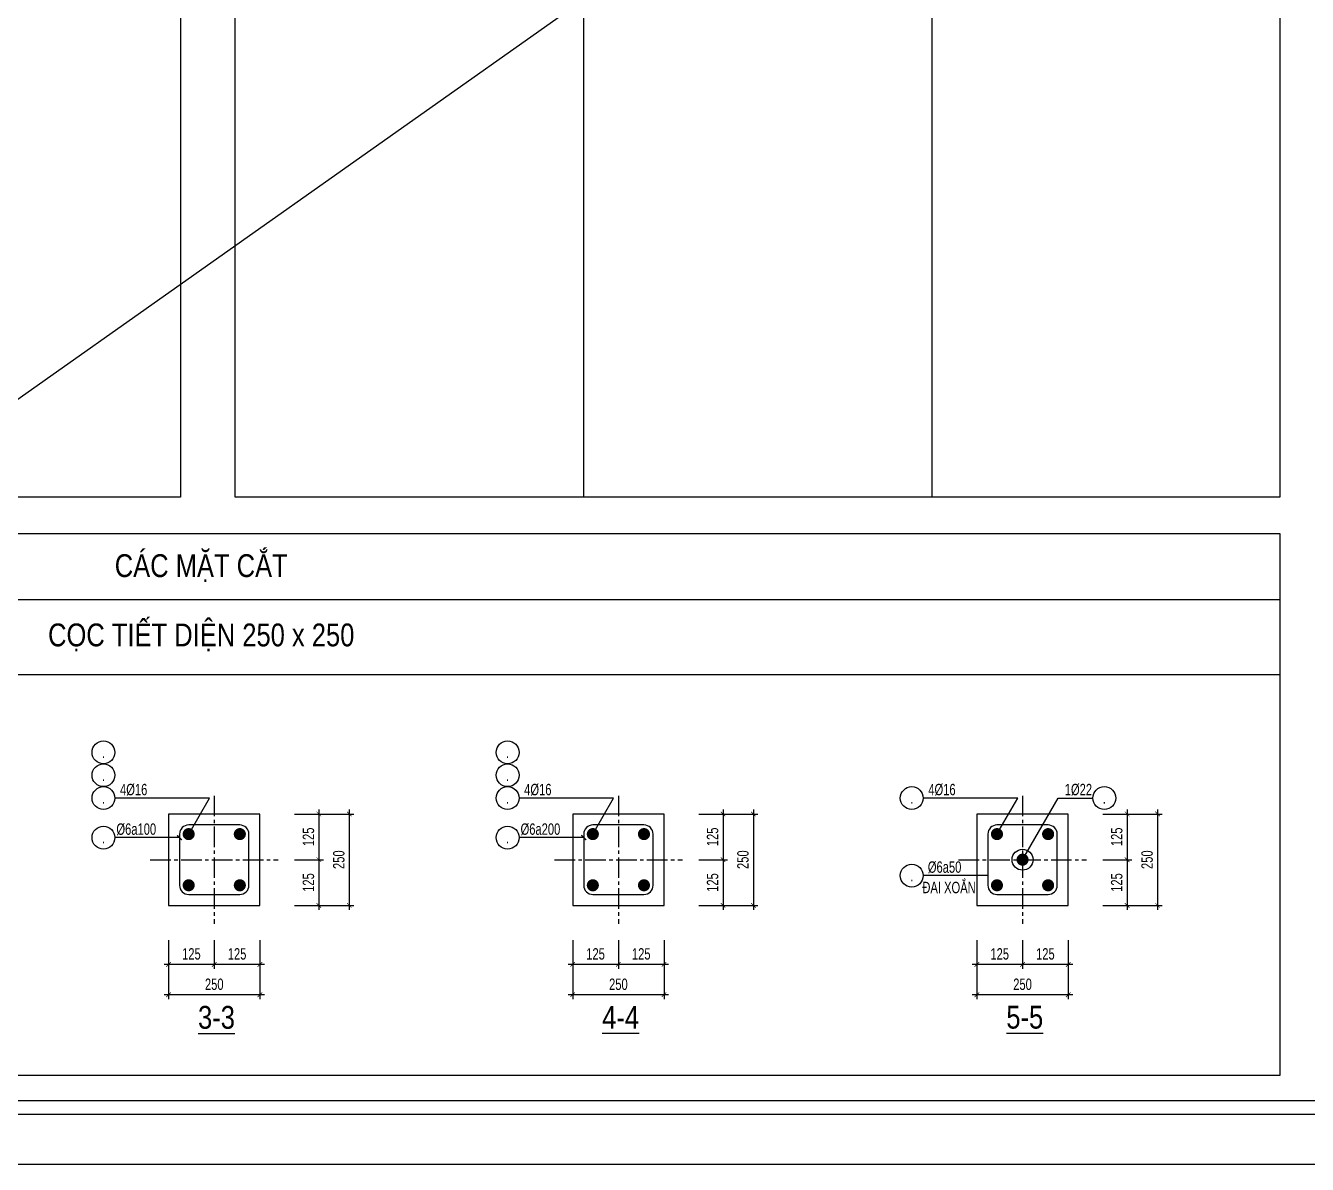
# Model space of a CAD drawing. Extents: x -24357 to 91799, y -17201 to -2351.
# Drawn here: x 7745 to 14761, y -17201 to -10971 of the extents above; entities that cross this region are included whole.
import ezdxf
from ezdxf.enums import TextEntityAlignment as Align

# ---------------------------------------------------------------- set-up
doc = ezdxf.new("R2010")
doc.units = 0
doc.header["$LTSCALE"] = 500
doc.header["$MEASUREMENT"] = 0
doc.header["$PDMODE"] = 3
doc.linetypes.add('CENTER2', pattern=[1.125, 0.75, -0.125, 0.125, -0.125])
doc.layers.get('0').update_dxf_attribs({"linetype": 'CONTINUOUS'})
doc.layers.get('DEFPOINTS').update_dxf_attribs({"linetype": 'CONTINUOUS'})
for name, color, linetype in [('CDC-KHUNGTEN', 7, 'CONTINUOUS'), ('CDC.01.AXIS', 160, 'CENTER2'), ('CDC.02.DIM', 1, 'CONTINUOUS'), ('CDC.03.BORDER', 3, 'CONTINUOUS'), ('CDC.05.STEEL', 4, 'CONTINUOUS'), ('CDC.06.TEXT', 2, 'CONTINUOUS'), ('CDC.10.HATCH', 251, 'CONTINUOUS'), ('CDC.11.NOTE', 8, 'CONTINUOUS')]:
    doc.layers.add(name, color=color, linetype=linetype)
doc.layers.add('KCS_Plotter', color=11, linetype='CONTINUOUS', plot=False)
doc.styles.add('ARIAL', font='arial.ttf', dxfattribs={"width": 0.7})
doc.dimstyles.new('DIM25X0.5', dxfattribs={"dimscale": 25, "dimtxt": 2.5, "dimasz": 1, "dimexe": 1, "dimexo": 0, "dimgap": 1, "dimtad": 1, "dimdec": 0, "dimlfac": 0.5, "dimzin": 0, "dimdsep": 46, "dimtxsty": 'ARIAL', "dimblk": 'ARCHTICK', "dimcen": 0, "dimdle": 1, "dimclrd": 1, "dimclre": 1, "dimclrt": 2, "dimadec": 0, "dimazin": 0, "dimtfac": 1, "dimtdec": 0, "dimtix": 1, "dimtmove": 2, "dimatfit": 3, "dimldrblk": 'ARCHTICK', "dimfxl": 1, "dimtolj": 1, "dimtzin": 0, "dimarcsym": 0})

# ---------------------------------------------------------------- blocks, each defined once
blk = doc.blocks.new('KHUNG A1')
at = {"layer": 'CDC-KHUNGTEN'}
blk.add_lwpolyline([(10366.22, 712.17), (10366.22, 1278.17), (9655.22, 1278.17), (9655.22, 712.17)], close=True, dxfattribs=at)
at = {"layer": 'CDC.10.HATCH', "color": 8}
blk.add_lwpolyline([(9652.22, 709.17), (10447.22, 709.17), (10447.22, 1281.17), (9652.22, 1281.17)], close=True, dxfattribs=at)
at = {"layer": 'DEFPOINTS', "color": 1}
blk.add_lwpolyline([(9617.22, 698.17), (9617.22, 1292.17), (10458.22, 1292.17), (10458.22, 698.17), (9617.22, 698.17)], close=True, dxfattribs=at)
blk = doc.blocks.new('_ArchTick')
at = {"color": 0, "linetype": 'ByBlock', "const_width": 0.15}
blk.add_lwpolyline([(-0.5, -0.5), (0.5, 0.5)], dxfattribs=at)
blk = doc.blocks.new('*D575')
at = {"layer": 'CDC.02.DIM', "color": 1, "lineweight": -2, "transparency": 16777216}
for p, q in [((8777.4, -15974.4), (8777.4, -16132.1)), ((9027.4, -15974.4), (9027.4, -16132.1)), ((9052.4, -16107.1), (8752.4, -16107.1))]:
    blk.add_line(p, q, dxfattribs=at)
at = {"layer": 'DEFPOINTS', "color": 0, "transparency": 16777216}
for p in [(8777.4, -15974.4), (9027.4, -15974.4), (8777.4, -16107.1)]:
    blk.add_point(p, dxfattribs=at)
at = {"layer": 'CDC.02.DIM', "color": 1, "lineweight": -2, "transparency": 16777216, "xscale": 25, "yscale": 25, "zscale": 25, "rotation": 180}
blk.add_blockref('_ArchTick', (8777.4, -16107.1), dxfattribs=at)
at = {"layer": 'CDC.02.DIM', "color": 1, "lineweight": -2, "transparency": 16777216, "xscale": 25, "yscale": 25, "zscale": 25}
blk.add_blockref('_ArchTick', (9027.4, -16107.1), dxfattribs=at)
at = {"layer": 'CDC.02.DIM', "color": 2, "transparency": 16777216, "insert": (8902.4, -16050.2), "char_height": 62.5, "attachment_point": 5, "style": 'ARIAL'}
blk.add_mtext('\\A1;125', dxfattribs=at)
blk = doc.blocks.new('*D576')
at = {"layer": 'CDC.02.DIM', "color": 1, "lineweight": -2, "transparency": 16777216}
for p, q in [((8527.4, -15974.4), (8527.4, -16132.1)), ((8777.4, -15974.4), (8777.4, -16132.1)), ((8802.4, -16107.1), (8502.4, -16107.1))]:
    blk.add_line(p, q, dxfattribs=at)
at = {"layer": 'DEFPOINTS', "color": 0, "transparency": 16777216}
for p in [(8527.4, -15974.4), (8777.4, -15974.4), (8527.4, -16107.1)]:
    blk.add_point(p, dxfattribs=at)
at = {"layer": 'CDC.02.DIM', "color": 1, "lineweight": -2, "transparency": 16777216, "xscale": 25, "yscale": 25, "zscale": 25, "rotation": 180}
blk.add_blockref('_ArchTick', (8527.4, -16107.1), dxfattribs=at)
at = {"layer": 'CDC.02.DIM', "color": 1, "lineweight": -2, "transparency": 16777216, "xscale": 25, "yscale": 25, "zscale": 25}
blk.add_blockref('_ArchTick', (8777.4, -16107.1), dxfattribs=at)
at = {"layer": 'CDC.02.DIM', "color": 2, "transparency": 16777216, "insert": (8652.4, -16050.2), "char_height": 62.5, "attachment_point": 5, "style": 'ARIAL'}
blk.add_mtext('\\A1;125', dxfattribs=at)
blk = doc.blocks.new('*D577')
at = {"layer": 'CDC.02.DIM', "color": 1, "lineweight": -2, "transparency": 16777216}
for p, q in [((8527.4, -15974.4), (8527.4, -16298.3)), ((9027.4, -15974.4), (9027.4, -16298.3)), ((9052.4, -16273.3), (8502.4, -16273.3))]:
    blk.add_line(p, q, dxfattribs=at)
at = {"layer": 'DEFPOINTS', "color": 0, "transparency": 16777216}
for p in [(8527.4, -15974.4), (9027.4, -15974.4), (8527.4, -16273.3)]:
    blk.add_point(p, dxfattribs=at)
at = {"layer": 'CDC.02.DIM', "color": 1, "lineweight": -2, "transparency": 16777216, "xscale": 25, "yscale": 25, "zscale": 25, "rotation": 180}
blk.add_blockref('_ArchTick', (8527.4, -16273.3), dxfattribs=at)
at = {"layer": 'CDC.02.DIM', "color": 1, "lineweight": -2, "transparency": 16777216, "xscale": 25, "yscale": 25, "zscale": 25}
blk.add_blockref('_ArchTick', (9027.4, -16273.3), dxfattribs=at)
at = {"layer": 'CDC.02.DIM', "color": 2, "transparency": 16777216, "insert": (8777.4, -16216.4), "char_height": 62.5, "attachment_point": 5, "style": 'ARIAL'}
blk.add_mtext('\\A1;250', dxfattribs=at)
blk = doc.blocks.new('*D578')
at = {"layer": 'CDC.02.DIM', "color": 1, "lineweight": -2, "transparency": 16777216}
for p, q in [((9217.4, -15284.4), (9375, -15284.4)), ((9350, -15259.4), (9350, -15559.4)), ((9217.4, -15534.4), (9375, -15534.4))]:
    blk.add_line(p, q, dxfattribs=at)
at = {"layer": 'DEFPOINTS', "color": 0, "transparency": 16777216}
for p in [(9217.4, -15284.4), (9217.4, -15534.4), (9350, -15534.4)]:
    blk.add_point(p, dxfattribs=at)
at = {"layer": 'CDC.02.DIM', "color": 1, "lineweight": -2, "transparency": 16777216, "xscale": 25, "yscale": 25, "zscale": 25}
for p, rotation in [((9350, -15284.4), 90), ((9350, -15534.4), 270)]:
    blk.add_blockref('_ArchTick', p, dxfattribs=dict(at, rotation=rotation))
at = {"layer": 'CDC.02.DIM', "color": 2, "transparency": 16777216, "insert": (9293.1, -15409.4), "char_height": 62.5, "attachment_point": 5, "rotation": 90, "style": 'ARIAL'}
blk.add_mtext('\\A1;125', dxfattribs=at)
blk = doc.blocks.new('*D579')
at = {"layer": 'CDC.02.DIM', "color": 1, "lineweight": -2, "transparency": 16777216}
for p, q in [((9217.4, -15534.4), (9375, -15534.4)), ((9350, -15509.4), (9350, -15809.4)), ((9217.4, -15784.4), (9375, -15784.4))]:
    blk.add_line(p, q, dxfattribs=at)
at = {"layer": 'DEFPOINTS', "color": 0, "transparency": 16777216}
for p in [(9217.4, -15534.4), (9217.4, -15784.4), (9350, -15784.4)]:
    blk.add_point(p, dxfattribs=at)
at = {"layer": 'CDC.02.DIM', "color": 1, "lineweight": -2, "transparency": 16777216, "xscale": 25, "yscale": 25, "zscale": 25}
for p, rotation in [((9350, -15534.4), 90), ((9350, -15784.4), 270)]:
    blk.add_blockref('_ArchTick', p, dxfattribs=dict(at, rotation=rotation))
at = {"layer": 'CDC.02.DIM', "color": 2, "transparency": 16777216, "insert": (9293.1, -15659.4), "char_height": 62.5, "attachment_point": 5, "rotation": 90, "style": 'ARIAL'}
blk.add_mtext('\\A1;125', dxfattribs=at)
blk = doc.blocks.new('*D580')
at = {"layer": 'CDC.02.DIM', "color": 1, "lineweight": -2, "transparency": 16777216}
for p, q in [((9217.4, -15284.4), (9541.3, -15284.4)), ((9516.3, -15259.4), (9516.3, -15809.4)), ((9217.4, -15784.4), (9541.3, -15784.4))]:
    blk.add_line(p, q, dxfattribs=at)
at = {"layer": 'DEFPOINTS', "color": 0, "transparency": 16777216}
for p in [(9217.4, -15284.4), (9217.4, -15784.4), (9516.3, -15784.4)]:
    blk.add_point(p, dxfattribs=at)
at = {"layer": 'CDC.02.DIM', "color": 1, "lineweight": -2, "transparency": 16777216, "xscale": 25, "yscale": 25, "zscale": 25}
for p, rotation in [((9516.3, -15284.4), 90), ((9516.3, -15784.4), 270)]:
    blk.add_blockref('_ArchTick', p, dxfattribs=dict(at, rotation=rotation))
at = {"layer": 'CDC.02.DIM', "color": 2, "transparency": 16777216, "insert": (9459.4, -15534.4), "char_height": 62.5, "attachment_point": 5, "rotation": 90, "style": 'ARIAL'}
blk.add_mtext('\\A1;250', dxfattribs=at)
blk = doc.blocks.new('*D581')
at = {"layer": 'CDC.02.DIM', "color": 1, "lineweight": -2, "transparency": 16777216}
for p, q in [((10989.7, -15974.4), (10989.7, -16132.1)), ((11239.7, -15974.4), (11239.7, -16132.1)), ((11264.7, -16107.1), (10964.7, -16107.1))]:
    blk.add_line(p, q, dxfattribs=at)
at = {"layer": 'DEFPOINTS', "color": 0, "transparency": 16777216}
for p in [(10989.7, -15974.4), (11239.7, -15974.4), (10989.7, -16107.1)]:
    blk.add_point(p, dxfattribs=at)
at = {"layer": 'CDC.02.DIM', "color": 1, "lineweight": -2, "transparency": 16777216, "xscale": 25, "yscale": 25, "zscale": 25, "rotation": 180}
blk.add_blockref('_ArchTick', (10989.7, -16107.1), dxfattribs=at)
at = {"layer": 'CDC.02.DIM', "color": 1, "lineweight": -2, "transparency": 16777216, "xscale": 25, "yscale": 25, "zscale": 25}
blk.add_blockref('_ArchTick', (11239.7, -16107.1), dxfattribs=at)
at = {"layer": 'CDC.02.DIM', "color": 2, "transparency": 16777216, "insert": (11114.7, -16050.2), "char_height": 62.5, "attachment_point": 5, "style": 'ARIAL'}
blk.add_mtext('\\A1;125', dxfattribs=at)
blk = doc.blocks.new('*D582')
at = {"layer": 'CDC.02.DIM', "color": 1, "lineweight": -2, "transparency": 16777216}
for p, q in [((10739.7, -15974.4), (10739.7, -16132.1)), ((10989.7, -15974.4), (10989.7, -16132.1)), ((11014.7, -16107.1), (10714.7, -16107.1))]:
    blk.add_line(p, q, dxfattribs=at)
at = {"layer": 'DEFPOINTS', "color": 0, "transparency": 16777216}
for p in [(10739.7, -15974.4), (10989.7, -15974.4), (10739.7, -16107.1)]:
    blk.add_point(p, dxfattribs=at)
at = {"layer": 'CDC.02.DIM', "color": 1, "lineweight": -2, "transparency": 16777216, "xscale": 25, "yscale": 25, "zscale": 25, "rotation": 180}
blk.add_blockref('_ArchTick', (10739.7, -16107.1), dxfattribs=at)
at = {"layer": 'CDC.02.DIM', "color": 1, "lineweight": -2, "transparency": 16777216, "xscale": 25, "yscale": 25, "zscale": 25}
blk.add_blockref('_ArchTick', (10989.7, -16107.1), dxfattribs=at)
at = {"layer": 'CDC.02.DIM', "color": 2, "transparency": 16777216, "insert": (10864.7, -16050.2), "char_height": 62.5, "attachment_point": 5, "style": 'ARIAL'}
blk.add_mtext('\\A1;125', dxfattribs=at)
blk = doc.blocks.new('*D583')
at = {"layer": 'CDC.02.DIM', "color": 1, "lineweight": -2, "transparency": 16777216}
for p, q in [((10739.7, -15974.4), (10739.7, -16298.3)), ((11239.7, -15974.4), (11239.7, -16298.3)), ((11264.7, -16273.3), (10714.7, -16273.3))]:
    blk.add_line(p, q, dxfattribs=at)
at = {"layer": 'DEFPOINTS', "color": 0, "transparency": 16777216}
for p in [(10739.7, -15974.4), (11239.7, -15974.4), (10739.7, -16273.3)]:
    blk.add_point(p, dxfattribs=at)
at = {"layer": 'CDC.02.DIM', "color": 1, "lineweight": -2, "transparency": 16777216, "xscale": 25, "yscale": 25, "zscale": 25, "rotation": 180}
blk.add_blockref('_ArchTick', (10739.7, -16273.3), dxfattribs=at)
at = {"layer": 'CDC.02.DIM', "color": 1, "lineweight": -2, "transparency": 16777216, "xscale": 25, "yscale": 25, "zscale": 25}
blk.add_blockref('_ArchTick', (11239.7, -16273.3), dxfattribs=at)
at = {"layer": 'CDC.02.DIM', "color": 2, "transparency": 16777216, "insert": (10989.7, -16216.4), "char_height": 62.5, "attachment_point": 5, "style": 'ARIAL'}
blk.add_mtext('\\A1;250', dxfattribs=at)
blk = doc.blocks.new('*D584')
at = {"layer": 'CDC.02.DIM', "color": 1, "lineweight": -2, "transparency": 16777216}
for p, q in [((11429.7, -15284.4), (11587.4, -15284.4)), ((11562.4, -15259.4), (11562.4, -15559.4)), ((11429.7, -15534.4), (11587.4, -15534.4))]:
    blk.add_line(p, q, dxfattribs=at)
at = {"layer": 'DEFPOINTS', "color": 0, "transparency": 16777216}
for p in [(11429.7, -15284.4), (11429.7, -15534.4), (11562.4, -15534.4)]:
    blk.add_point(p, dxfattribs=at)
at = {"layer": 'CDC.02.DIM', "color": 1, "lineweight": -2, "transparency": 16777216, "xscale": 25, "yscale": 25, "zscale": 25}
for p, rotation in [((11562.4, -15284.4), 90), ((11562.4, -15534.4), 270)]:
    blk.add_blockref('_ArchTick', p, dxfattribs=dict(at, rotation=rotation))
at = {"layer": 'CDC.02.DIM', "color": 2, "transparency": 16777216, "insert": (11505.5, -15409.4), "char_height": 62.5, "attachment_point": 5, "rotation": 90, "style": 'ARIAL'}
blk.add_mtext('\\A1;125', dxfattribs=at)
blk = doc.blocks.new('*D585')
at = {"layer": 'CDC.02.DIM', "color": 1, "lineweight": -2, "transparency": 16777216}
for p, q in [((11429.7, -15534.4), (11587.4, -15534.4)), ((11562.4, -15509.4), (11562.4, -15809.4)), ((11429.7, -15784.4), (11587.4, -15784.4))]:
    blk.add_line(p, q, dxfattribs=at)
at = {"layer": 'DEFPOINTS', "color": 0, "transparency": 16777216}
for p in [(11429.7, -15534.4), (11429.7, -15784.4), (11562.4, -15784.4)]:
    blk.add_point(p, dxfattribs=at)
at = {"layer": 'CDC.02.DIM', "color": 1, "lineweight": -2, "transparency": 16777216, "xscale": 25, "yscale": 25, "zscale": 25}
for p, rotation in [((11562.4, -15534.4), 90), ((11562.4, -15784.4), 270)]:
    blk.add_blockref('_ArchTick', p, dxfattribs=dict(at, rotation=rotation))
at = {"layer": 'CDC.02.DIM', "color": 2, "transparency": 16777216, "insert": (11505.5, -15659.4), "char_height": 62.5, "attachment_point": 5, "rotation": 90, "style": 'ARIAL'}
blk.add_mtext('\\A1;125', dxfattribs=at)
blk = doc.blocks.new('*D586')
at = {"layer": 'CDC.02.DIM', "color": 1, "lineweight": -2, "transparency": 16777216}
for p, q in [((11429.7, -15284.4), (11753.6, -15284.4)), ((11728.6, -15259.4), (11728.6, -15809.4)), ((11429.7, -15784.4), (11753.6, -15784.4))]:
    blk.add_line(p, q, dxfattribs=at)
at = {"layer": 'DEFPOINTS', "color": 0, "transparency": 16777216}
for p in [(11429.7, -15284.4), (11429.7, -15784.4), (11728.6, -15784.4)]:
    blk.add_point(p, dxfattribs=at)
at = {"layer": 'CDC.02.DIM', "color": 1, "lineweight": -2, "transparency": 16777216, "xscale": 25, "yscale": 25, "zscale": 25}
for p, rotation in [((11728.6, -15284.4), 90), ((11728.6, -15784.4), 270)]:
    blk.add_blockref('_ArchTick', p, dxfattribs=dict(at, rotation=rotation))
at = {"layer": 'CDC.02.DIM', "color": 2, "transparency": 16777216, "insert": (11671.7, -15534.4), "char_height": 62.5, "attachment_point": 5, "rotation": 90, "style": 'ARIAL'}
blk.add_mtext('\\A1;250', dxfattribs=at)
blk = doc.blocks.new('*D587')
at = {"layer": 'CDC.02.DIM', "color": 1, "lineweight": -2, "transparency": 16777216}
for p, q in [((13202, -15974.4), (13202, -16132.1)), ((13452, -15974.4), (13452, -16132.1)), ((13477, -16107.1), (13177, -16107.1))]:
    blk.add_line(p, q, dxfattribs=at)
at = {"layer": 'DEFPOINTS', "color": 0, "transparency": 16777216}
for p in [(13202, -15974.4), (13452, -15974.4), (13202, -16107.1)]:
    blk.add_point(p, dxfattribs=at)
at = {"layer": 'CDC.02.DIM', "color": 1, "lineweight": -2, "transparency": 16777216, "xscale": 25, "yscale": 25, "zscale": 25, "rotation": 180}
blk.add_blockref('_ArchTick', (13202, -16107.1), dxfattribs=at)
at = {"layer": 'CDC.02.DIM', "color": 1, "lineweight": -2, "transparency": 16777216, "xscale": 25, "yscale": 25, "zscale": 25}
blk.add_blockref('_ArchTick', (13452, -16107.1), dxfattribs=at)
at = {"layer": 'CDC.02.DIM', "color": 2, "transparency": 16777216, "insert": (13327, -16050.2), "char_height": 62.5, "attachment_point": 5, "style": 'ARIAL'}
blk.add_mtext('\\A1;125', dxfattribs=at)
blk = doc.blocks.new('*D588')
at = {"layer": 'CDC.02.DIM', "color": 1, "lineweight": -2, "transparency": 16777216}
for p, q in [((12952, -15974.4), (12952, -16132.1)), ((13202, -15974.4), (13202, -16132.1)), ((13227, -16107.1), (12927, -16107.1))]:
    blk.add_line(p, q, dxfattribs=at)
at = {"layer": 'DEFPOINTS', "color": 0, "transparency": 16777216}
for p in [(12952, -15974.4), (13202, -15974.4), (12952, -16107.1)]:
    blk.add_point(p, dxfattribs=at)
at = {"layer": 'CDC.02.DIM', "color": 1, "lineweight": -2, "transparency": 16777216, "xscale": 25, "yscale": 25, "zscale": 25, "rotation": 180}
blk.add_blockref('_ArchTick', (12952, -16107.1), dxfattribs=at)
at = {"layer": 'CDC.02.DIM', "color": 1, "lineweight": -2, "transparency": 16777216, "xscale": 25, "yscale": 25, "zscale": 25}
blk.add_blockref('_ArchTick', (13202, -16107.1), dxfattribs=at)
at = {"layer": 'CDC.02.DIM', "color": 2, "transparency": 16777216, "insert": (13077, -16050.2), "char_height": 62.5, "attachment_point": 5, "style": 'ARIAL'}
blk.add_mtext('\\A1;125', dxfattribs=at)
blk = doc.blocks.new('*D589')
at = {"layer": 'CDC.02.DIM', "color": 1, "lineweight": -2, "transparency": 16777216}
for p, q in [((12952, -15974.4), (12952, -16298.3)), ((13452, -15974.4), (13452, -16298.3)), ((13477, -16273.3), (12927, -16273.3))]:
    blk.add_line(p, q, dxfattribs=at)
at = {"layer": 'DEFPOINTS', "color": 0, "transparency": 16777216}
for p in [(12952, -15974.4), (13452, -15974.4), (12952, -16273.3)]:
    blk.add_point(p, dxfattribs=at)
at = {"layer": 'CDC.02.DIM', "color": 1, "lineweight": -2, "transparency": 16777216, "xscale": 25, "yscale": 25, "zscale": 25, "rotation": 180}
blk.add_blockref('_ArchTick', (12952, -16273.3), dxfattribs=at)
at = {"layer": 'CDC.02.DIM', "color": 1, "lineweight": -2, "transparency": 16777216, "xscale": 25, "yscale": 25, "zscale": 25}
blk.add_blockref('_ArchTick', (13452, -16273.3), dxfattribs=at)
at = {"layer": 'CDC.02.DIM', "color": 2, "transparency": 16777216, "insert": (13202, -16216.4), "char_height": 62.5, "attachment_point": 5, "style": 'ARIAL'}
blk.add_mtext('\\A1;250', dxfattribs=at)
blk = doc.blocks.new('*D590')
at = {"layer": 'CDC.02.DIM', "color": 1, "lineweight": -2, "transparency": 16777216}
for p, q in [((13642, -15284.4), (13799.7, -15284.4)), ((13774.7, -15259.4), (13774.7, -15559.4)), ((13642, -15534.4), (13799.7, -15534.4))]:
    blk.add_line(p, q, dxfattribs=at)
at = {"layer": 'DEFPOINTS', "color": 0, "transparency": 16777216}
for p in [(13642, -15284.4), (13642, -15534.4), (13774.7, -15534.4)]:
    blk.add_point(p, dxfattribs=at)
at = {"layer": 'CDC.02.DIM', "color": 1, "lineweight": -2, "transparency": 16777216, "xscale": 25, "yscale": 25, "zscale": 25}
for p, rotation in [((13774.7, -15284.4), 90), ((13774.7, -15534.4), 270)]:
    blk.add_blockref('_ArchTick', p, dxfattribs=dict(at, rotation=rotation))
at = {"layer": 'CDC.02.DIM', "color": 2, "transparency": 16777216, "insert": (13717.8, -15409.4), "char_height": 62.5, "attachment_point": 5, "rotation": 90, "style": 'ARIAL'}
blk.add_mtext('\\A1;125', dxfattribs=at)
blk = doc.blocks.new('*D591')
at = {"layer": 'CDC.02.DIM', "color": 1, "lineweight": -2, "transparency": 16777216}
for p, q in [((13642, -15534.4), (13799.7, -15534.4)), ((13774.7, -15509.4), (13774.7, -15809.4)), ((13642, -15784.4), (13799.7, -15784.4))]:
    blk.add_line(p, q, dxfattribs=at)
at = {"layer": 'DEFPOINTS', "color": 0, "transparency": 16777216}
for p in [(13642, -15534.4), (13642, -15784.4), (13774.7, -15784.4)]:
    blk.add_point(p, dxfattribs=at)
at = {"layer": 'CDC.02.DIM', "color": 1, "lineweight": -2, "transparency": 16777216, "xscale": 25, "yscale": 25, "zscale": 25}
for p, rotation in [((13774.7, -15534.4), 90), ((13774.7, -15784.4), 270)]:
    blk.add_blockref('_ArchTick', p, dxfattribs=dict(at, rotation=rotation))
at = {"layer": 'CDC.02.DIM', "color": 2, "transparency": 16777216, "insert": (13717.8, -15659.4), "char_height": 62.5, "attachment_point": 5, "rotation": 90, "style": 'ARIAL'}
blk.add_mtext('\\A1;125', dxfattribs=at)
blk = doc.blocks.new('*D592')
at = {"layer": 'CDC.02.DIM', "color": 1, "lineweight": -2, "transparency": 16777216}
for p, q in [((13642, -15284.4), (13966, -15284.4)), ((13941, -15259.4), (13941, -15809.4)), ((13642, -15784.4), (13966, -15784.4))]:
    blk.add_line(p, q, dxfattribs=at)
at = {"layer": 'DEFPOINTS', "color": 0, "transparency": 16777216}
for p in [(13642, -15284.4), (13642, -15784.4), (13941, -15784.4)]:
    blk.add_point(p, dxfattribs=at)
at = {"layer": 'CDC.02.DIM', "color": 1, "lineweight": -2, "transparency": 16777216, "xscale": 25, "yscale": 25, "zscale": 25}
for p, rotation in [((13941, -15284.4), 90), ((13941, -15784.4), 270)]:
    blk.add_blockref('_ArchTick', p, dxfattribs=dict(at, rotation=rotation))
at = {"layer": 'CDC.02.DIM', "color": 2, "transparency": 16777216, "insert": (13884.1, -15534.4), "char_height": 62.5, "attachment_point": 5, "rotation": 90, "style": 'ARIAL'}
blk.add_mtext('\\A1;250', dxfattribs=at)

msp = doc.modelspace()

# ---------------------------------------------------------------- linework, layer by layer
at = {"layer": 'CDC.01.AXIS', "ltscale": 0.3}
for p, q in [((8777.38, -15184.42), (8777.38, -15884.42)), ((10989.71, -15184.42), (10989.71, -15884.42)), ((13202.05, -15184.42), (13202.05, -15884.42)), ((8427.38, -15534.42), (9127.38, -15534.42)), ((10639.71, -15534.42), (11339.71, -15534.42)), ((12852.05, -15534.42), (13552.05, -15534.42))]:
    msp.add_line(p, q, dxfattribs=at)
at = {"layer": 'CDC.02.DIM'}
msp.add_circle((13202.05, -15534.42), 57.38, dxfattribs=at)
at = {"layer": 'CDC.03.BORDER'}
for p, q in [((10798.68, -3598.9), (10798.68, -13550.39)), ((12704.91, -3598.9), (12704.91, -13550.39)), ((14611.14, -13750.39), (14611.14, -16715.75)), ((3253.64, -14110.39), (14611.14, -14110.39)), ((3253.64, -14520.39), (14611.14, -14520.39))]:
    msp.add_line(p, q, dxfattribs=at)
for points in [[(4651.16, -3138.9), (8592.45, -3138.9), (8592.45, -13550.39), (4651.16, -13550.39)], [(8892.45, -3138.9), (14611.14, -3138.9), (14611.14, -13550.39), (8892.45, -13550.39)], [(8527.38, -15784.42), (9027.38, -15784.42), (9027.38, -15284.42), (8527.38, -15284.42)], [(10739.71, -15784.42), (11239.71, -15784.42), (11239.71, -15284.42), (10739.71, -15284.42)], [(12952.05, -15784.42), (13452.05, -15784.42), (13452.05, -15284.42), (12952.05, -15284.42)]]:
    msp.add_lwpolyline(points, close=True, dxfattribs=at)
msp.add_lwpolyline([(14611.14, -16715.75), (3253.64, -16715.75), (3253.64, -13750.39), (14611.14, -13750.39)], dxfattribs=at)
at = {"layer": 'CDC.05.STEEL'}
for points in [[(8637.38, -15724.42), (8917.38, -15724.42, 0.4142136), (8967.38, -15674.42), (8967.38, -15394.42, 0.4142136), (8917.38, -15344.42), (8637.38, -15344.42, 0.4142136), (8587.38, -15394.42), (8587.38, -15674.42, 0.4142136)], [(10849.71, -15724.42), (11129.71, -15724.42, 0.4142136), (11179.71, -15674.42), (11179.71, -15394.42, 0.4142136), (11129.71, -15344.42), (10849.71, -15344.42, 0.4142136), (10799.71, -15394.42), (10799.71, -15674.42, 0.4142136)], [(13062.05, -15724.42), (13342.05, -15724.42, 0.4142136), (13392.05, -15674.42), (13392.05, -15394.42, 0.4142136), (13342.05, -15344.42), (13062.05, -15344.42, 0.4142136), (13012.05, -15394.42), (13012.05, -15674.42, 0.4142136)]]:
    msp.add_lwpolyline(points, format="xyb", close=True, dxfattribs=at)
at = {"layer": 'CDC.05.STEEL', "const_width": 33.08}
for points in [[(8649.08, -15382.73, 1), (8625.69, -15406.11, 1)], [(8905.69, -15382.73, -1), (8929.08, -15406.11, -1)], [(10861.41, -15382.73, 1), (10838.02, -15406.11, 1)], [(11118.02, -15382.73, -1), (11141.41, -15406.11, -1)], [(13073.74, -15382.73, 1), (13050.35, -15406.11, 1)], [(13330.35, -15382.73, -1), (13353.74, -15406.11, -1)], [(13213.74, -15522.73, 1), (13190.35, -15546.11, 1)], [(8649.08, -15686.11, -1), (8625.69, -15662.73, -1)], [(8905.69, -15686.11, 1), (8929.08, -15662.73, 1)], [(10861.41, -15686.11, -1), (10838.02, -15662.73, -1)], [(11118.02, -15686.11, 1), (11141.41, -15662.73, 1)], [(13073.74, -15686.11, -1), (13050.35, -15662.73, -1)], [(13330.35, -15686.11, 1), (13353.74, -15662.73, 1)]]:
    msp.add_lwpolyline(points, format="xyb", close=True, dxfattribs=at)
at = {"layer": 'CDC.11.NOTE'}
for p, q in [((8587.38, -15413.62), (8233.32, -15413.62)), ((10799.71, -15413.62), (10445.65, -15413.62)), ((13012.05, -15621.47), (12657.99, -15621.47))]:
    msp.add_line(p, q, dxfattribs=at)
for points in [[(8637.38, -15394.42), (8751.22, -15197.24), (8233.32, -15197.24)], [(10849.71, -15394.42), (10963.56, -15197.24), (10445.65, -15197.24)], [(13062.05, -15394.42), (13175.89, -15197.24), (12657.99, -15197.24)], [(13202.05, -15534.42), (13396.72, -15197.24), (13587.32, -15197.24)]]:
    msp.add_lwpolyline(points, dxfattribs=at)
at = {"layer": 'CDC.11.NOTE', "const_width": 7.5}
for points in [[(8600.25, -15426.49), (8574.51, -15400.75)], [(10812.59, -15426.49), (10786.84, -15400.75)]]:
    msp.add_lwpolyline(points, dxfattribs=at)
at = {"layer": 'CDC.11.NOTE'}
for centre in [(8170.82, -14947.24), (10383.15, -14947.24), (8170.82, -15072.24), (10383.15, -15072.24), (8170.82, -15197.24), (10383.15, -15197.24), (12595.49, -15197.24), (13649.82, -15197.24), (8170.82, -15413.62), (10383.15, -15413.62), (12595.49, -15621.47)]:
    msp.add_circle(centre, 62.5, dxfattribs=at)
at = {"layer": 'KCS_Plotter'}
msp.add_line((1773.64, -17201.4), (22798.64, -2351.4), dxfattribs=at)

# ---------------------------------------------------------------- block references
at = {"xscale": 25, "yscale": 25, "zscale": 25}
msp.add_blockref('KHUNG A1', (-238656.95, -34655.74), dxfattribs=at)

# ---------------------------------------------------------------- texts
at = {"layer": 'CDC.06.TEXT', "style": 'ARIAL', "width": 0.8}
for s, p in [('CÁC MẶT CẮT', (8706.04, -13987.97)), ('CỌC TIẾT DIỆN 250 x 250', (8706.04, -14367.04))]:
    msp.add_text(s, height=125, dxfattribs=at).set_placement(p, align=Align.CENTER)
at = {"layer": 'CDC.06.TEXT', "style": 'ARIAL', "width": 0.7}
for p in [(8170.82, -14947.24), (10383.15, -14947.24), (8170.82, -15072.24), (10383.15, -15072.24), (8170.82, -15197.24), (10383.15, -15197.24), (12595.49, -15197.24), (13649.82, -15197.24), (8170.82, -15413.62), (10383.15, -15413.62), (12595.49, -15621.47)]:
    msp.add_text('.', height=62.5, dxfattribs=at).set_placement(p, align=Align.MIDDLE_CENTER)
at = {"layer": 'CDC.06.TEXT', "style": 'ARIAL'}
for s, height, width, p in [('4%%C16', 62.5, 0.7, (8336.34, -15150.47)), ('4%%C16', 62.5, 0.7, (10548.67, -15150.47)), ('4%%C16', 62.5, 0.7, (12761, -15150.47)), ('1%%C22', 62.5, 0.7, (13507.77, -15150.47)), ('%%C6a100', 62.5, 0.7, (8350.57, -15366.84)), ('%%C6a200', 62.5, 0.7, (10562.9, -15366.84)), ('%%C6a50', 62.5, 0.7, (12775.24, -15574.69)), ('ĐAI XOẮN', 62.5, 0.7, (12799.63, -15677.44)), ('%%U3-3', 125, 0.8, (8789.6, -16396.94)), ('%%U4-4', 125, 0.8, (11001.93, -16396.94)), ('%%U5-5', 125, 0.8, (13214.27, -16396.94))]:
    msp.add_text(s, height=height, dxfattribs=dict(at, width=width)).set_placement(p, align=Align.MIDDLE)

# ---------------------------------------------------------------- dimensions: what is measured, and where the dimension line sits
at = {"layer": 'CDC.02.DIM'}
for base, p1, p2, picture, middle in [((9350.04, -15534.42), (9217.38, -15284.42), (9217.38, -15534.42), '*D578', (9293.12, -15409.42)), ((9516.31, -15784.42), (9217.38, -15284.42), (9217.38, -15784.42), '*D580', (9459.4, -15534.42)), ((11562.37, -15534.42), (11429.71, -15284.42), (11429.71, -15534.42), '*D584', (11505.46, -15409.42)), ((11728.64, -15784.42), (11429.71, -15284.42), (11429.71, -15784.42), '*D586', (11671.73, -15534.42)), ((13774.7, -15534.42), (13642.05, -15284.42), (13642.05, -15534.42), '*D590', (13717.79, -15409.42)), ((13940.97, -15784.42), (13642.05, -15284.42), (13642.05, -15784.42), '*D592', (13884.06, -15534.42)), ((9350.04, -15784.42), (9217.38, -15534.42), (9217.38, -15784.42), '*D579', (9293.12, -15659.42)), ((11562.37, -15784.42), (11429.71, -15534.42), (11429.71, -15784.42), '*D585', (11505.46, -15659.42)), ((13774.7, -15784.42), (13642.05, -15534.42), (13642.05, -15784.42), '*D591', (13717.79, -15659.42))]:
    dim = msp.add_linear_dim(base=base, p1=p1, p2=p2, angle=90, dimstyle='DIM25X0.5', dxfattribs=at)
    dim.commit()
    dim.dimension.update_dxf_attribs({"geometry": picture, "text_midpoint": middle})
for base, p1, p2, picture, middle in [((8527.38, -16107.07), (8777.38, -15974.42), (8527.38, -15974.42), '*D576', (8652.38, -16050.16)), ((8527.38, -16273.34), (9027.38, -15974.42), (8527.38, -15974.42), '*D577', (8777.38, -16216.43)), ((8777.38, -16107.07), (9027.38, -15974.42), (8777.38, -15974.42), '*D575', (8902.38, -16050.16)), ((10739.71, -16107.07), (10989.71, -15974.42), (10739.71, -15974.42), '*D582', (10864.71, -16050.16)), ((10739.71, -16273.34), (11239.71, -15974.42), (10739.71, -15974.42), '*D583', (10989.71, -16216.43)), ((10989.71, -16107.07), (11239.71, -15974.42), (10989.71, -15974.42), '*D581', (11114.71, -16050.16)), ((12952.05, -16107.07), (13202.05, -15974.42), (12952.05, -15974.42), '*D588', (13077.05, -16050.16)), ((12952.05, -16273.34), (13452.05, -15974.42), (12952.05, -15974.42), '*D589', (13202.05, -16216.43)), ((13202.05, -16107.07), (13452.05, -15974.42), (13202.05, -15974.42), '*D587', (13327.05, -16050.16))]:
    dim = msp.add_linear_dim(base=base, p1=p1, p2=p2, dimstyle='DIM25X0.5', dxfattribs=at)
    dim.commit()
    dim.dimension.update_dxf_attribs({"geometry": picture, "text_midpoint": middle})

doc.saveas('drawing.dxf')
